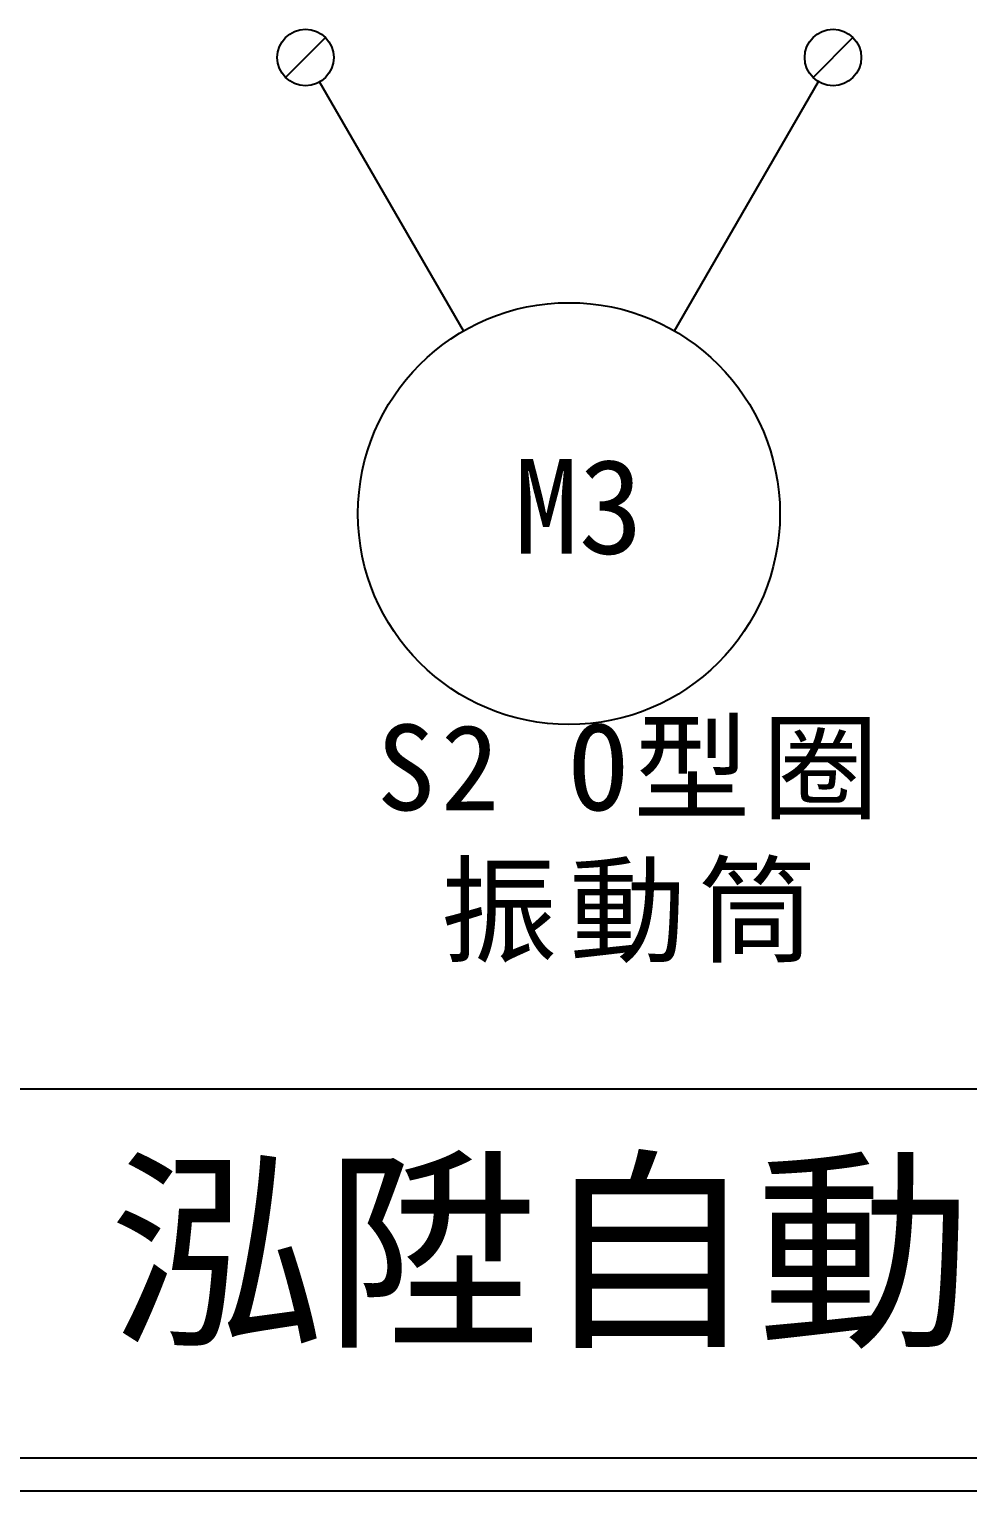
# Model space of a CAD drawing. Extents: x 10 to 297, y 3 to 207.
# Drawn here: x 45.6 to 81.2, y 3 to 58.4 of the extents above; entities that cross this region are included whole.
import ezdxf

# ---------------------------------------------------------------- set-up
doc = ezdxf.new("R2010")
doc.units = 0
doc.layers.get('0').update_dxf_attribs({"linetype": 'CONTINUOUS'})
doc.layers.add('圖框層', color=7, linetype='CONTINUOUS')
doc.styles.add('STSL', font='kaiu.ttf')
doc.styles.add('標楷體', font='kaiu.ttf')

msp = doc.modelspace()

# ---------------------------------------------------------------- linework, layer by layer
for p, q in [((56.82, 58.118), (55.305, 56.603)), ((76.82, 58.118), (75.305, 56.603)), ((62.051, 46.988), (56.598, 56.433)), ((70.051, 46.988), (75.51, 56.443))]:
    msp.add_line(p, q)
for centre, radius in [((56.063, 57.36), 1.071), ((76.063, 57.36), 1.071), ((66.051, 40.06), 8)]:
    msp.add_circle(centre, radius)
at = {"layer": '圖框層', "color": 7}
for p, q in [((11.25, 18.25), (295.75, 18.25)), ((11.25, 4.25), (295.75, 4.25)), ((10, 3), (297, 3))]:
    msp.add_line(p, q, dxfattribs=at)

# ---------------------------------------------------------------- texts
at = {"color": 0, "insert": (68.505, 32.06), "char_height": 3.25, "width": 24.14544, "attachment_point": 2, "style": '標楷體'}
msp.add_mtext('{\\T1.1;S2 O型圈\\P振動筒}', dxfattribs=at)
at = {"layer": '圖框層', "color": 4, "style": 'STSL'}
for s, height, p in [('M3', 3.6, (63.967, 38.536)), ('泓陞自動化科技有限公司', 6, (48.604, 9.076))]:
    msp.add_text(s, height=height, dxfattribs=at).set_placement(p)

doc.saveas('drawing.dxf')
